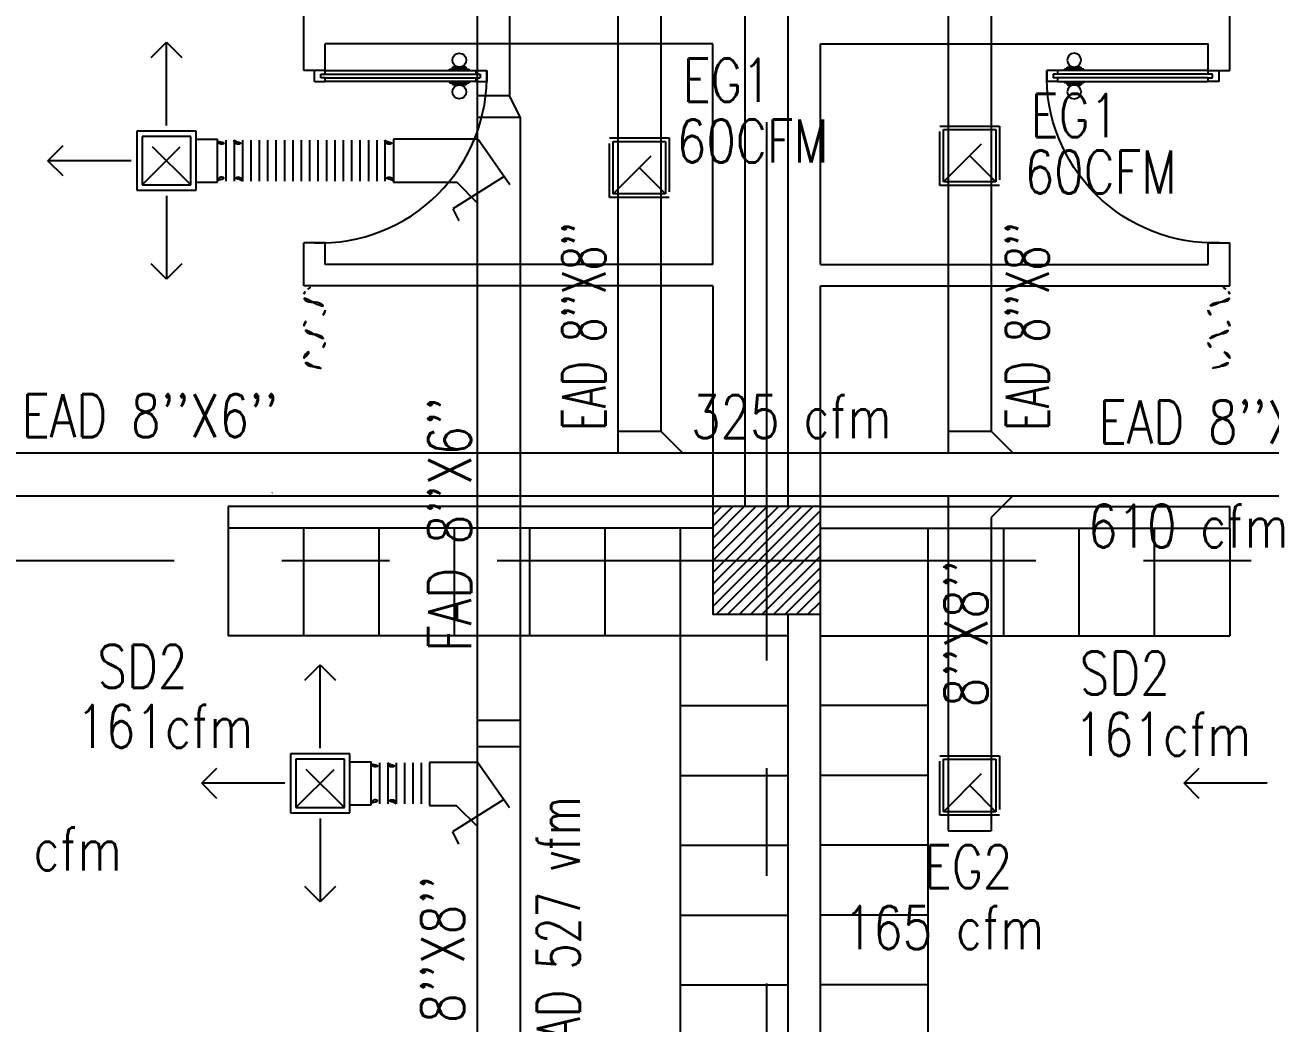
# Model space of a CAD drawing. Extents: x 417866029 to 417866302, y 43498040 to 43498122.
# Drawn here: x 417866051.29 to 417866057.07, y 43498066.14 to 43498070.77 of the extents above; entities that cross this region are included whole.
import ezdxf

# ---------------------------------------------------------------- set-up
doc = ezdxf.new("R2010")
doc.units = 0
doc.header["$MEASUREMENT"] = 0
doc.linetypes.add('CENTERX2', pattern=[4, 2.5, -0.5, 0.5, -0.5])
doc.linetypes.add('HIDDEN', pattern=[0.375, 0.25, -0.125])
doc.layers.get('0').update_dxf_attribs({"linetype": 'CONTINUOUS'})
for name, color, linetype in [('AXES', 11, 'CENTERX2'), ('COL', 7, 'CONTINUOUS'), ('CURT', 9, 'CONTINUOUS'), ('DOOR', 9, 'CONTINUOUS'), ('DUCT', 6, 'CONTINUOUS'), ('EXDUCT', 10, 'CONTINUOUS'), ('HAT', 11, 'CONTINUOUS'), ('Locker', 9, 'CONTINUOUS'), ('M-AC-FLEX', 7, 'CONTINUOUS'), ('M-EGU.', 2, 'CONTINUOUS'), ('M-TEXT', 2, 'CONTINUOUS'), ('WALL', 9, 'CONTINUOUS')]:
    doc.layers.add(name, color=color, linetype=linetype)
doc.styles.add('ROMANS', font='ROMANS.shx', dxfattribs={"width": 0.6})

# ---------------------------------------------------------------- blocks, each defined once
blk = doc.blocks.new('A$C5C5B3FF0')
at = {"layer": 'CURT'}
for centre, major_axis, ratio, start_param, end_param in [((25.00001932731539, 356.2499591873493), (-79.05694150412074, 2.513103003620822e-10), 0.7499999999996767, 3.926990816990139, 4.390638425990737), ((62.87283277314418, 365.7181625487283), (-39.13549087497668, 1.866813954056444e-11), 0.7500000000002878, 1.419382029036834, 3.463343207986223), ((25.00001932735904, 356.249959187262), (79.05694150405377, 2.939142645029636e-10), 0.7499999999989068, 0.3217505543923103, 0.785398163395107), ((49.50293473272905, 299.999959187262), (49.50291540546459, 1.47870764494566e-11), 0.7499999999999273, 1.419382029036515, 3.141592653590179), ((50.0000193272499, 299.999959187262), (49.99999999998546, 1.274842183857765e-11), 0.750000000000218, 3.141592653590228, 4.712388980384499), ((50.00001932723535, 224.9999591872911), (-49.99999999998545, 1.480233443413359e-11), 0.7499999999996361, 3.141592653590187, 4.71238898038462), ((50.00001932722807, 149.9999591872911), (49.99999999997817, 5.123985410231316e-11), 0.7500000000003274, 1.570796326794274, 3.141592653589202), ((50.00001932722807, 224.999959187262), (49.99999999999272, 9.65089959987576e-12), 0.7499999999995272, 4.7123889803844, 6.283185307180105), ((50.00001932722807, 149.9999591872911), (49.99999999997817, 7.563680313578568e-12), 0.7500000000003274, 3.141592653590367, 4.712388980384431), ((50.00001932724263, 74.9999591873202), (49.99999999997817, 5.644680008780287e-11), 0.7499999999997454, -1.505240376786787e-12, 1.570796326794487), ((50.0000193272499, 74.9999591873202), (-49.99999999997089, 1.013939773070633e-11), 0.7499999999998544, 1.570796326795048, 3.141592653590063), ((50.0000193272499, -4.081265069544315e-05), (49.99999999998543, 6.369655643861124e-11), 0.7500000000002184, 1.570796326793941, 3.141592653588095)]:
    blk.add_ellipse(centre, major_axis=major_axis, ratio=ratio, start_param=start_param, end_param=end_param, dxfattribs=at)
blk = doc.blocks.new('A$C012D15BF')
at = {"layer": 'DOOR', "color": 0, "linetype": 'ByBlock'}
for p, q in [((640.2424838279039, 807.6029472204391), (640.2424838279039, 816.6029472204391)), ((705.0424838278923, 816.6029472204391), (640.2424838279039, 816.6029472204391)), ((705.0424838278923, 807.6029472204391), (705.0424838278923, 816.6029472204391)), ((2.660649624885991e-05, 750.4029472203983), (2.660649624885991e-05, 800.4029472203983)), ((50.00002660649625, 800.4029472203983), (2.660649624885991e-05, 800.4029472203983)), ((30.00002660649625, 767.4029472203983), (30.00002660649625, 783.4029472203983)), ((30.00002660649625, 783.4029472203983), (50.00002660649625, 783.4029472203983)), ((50.00002660649625, 767.4029472203983), (30.00002660649625, 767.4029472203983)), ((50.00002660649625, 783.4029472203983), (50.00002660649625, 800.4029472203983)), ((50.00002660649625, 750.4029472203983), (50.00002660649625, 767.4029472203983)), ((627.6424838278981, 800.4029472203983), (627.6424838278981, 807.6029472204391)), ((627.6424838278981, 807.6029472204391), (717.6424838278981, 807.6029472204391)), ((705.0424838278923, 807.6029472204391), (640.2424838279039, 807.6029472204391)), ((717.6424838278981, 800.4029472203983), (717.6424838278981, 807.6029472204391)), ((750.0000266064962, 800.4029472203983), (750.0000266064962, 783.4029472203983)), ((750.0000266064962, 800.4029472203983), (800.0000266064962, 800.4029472203983)), ((750.0000266064962, 783.4029472203983), (770.0000266064962, 783.4029472203983)), ((750.0000266064962, 767.4029472203983), (750.0000266064962, 750.4029472203983)), ((750.0000266064962, 767.4029472203983), (770.0000266064962, 767.4029472203983)), ((770.0000266064962, 783.4029472203983), (770.0000266064962, 767.4029472203983)), ((800.0000266064962, 800.4029472203983), (800.0000266064962, 750.4029472203983)), ((800.0000266064962, 750.4029472203983), (800.0000266064962, 800.4029472203983)), ((2.660649624885991e-05, 750.4029472203983), (50.00002660649625, 750.4029472203983)), ((627.6424838278981, 750.4029472203983), (627.6424838278981, 743.2029472203285)), ((627.6424838278981, 743.2029472203285), (717.6424838278981, 743.2029472203285)), ((640.2424838279039, 743.2029472203285), (640.2424838279039, 734.2029472203285)), ((705.0424838278923, 743.2029472203285), (640.2424838279039, 743.2029472203285)), ((705.0424838278923, 734.2029472203285), (640.2424838279039, 734.2029472203285)), ((705.0424838278923, 743.2029472203285), (705.0424838278923, 734.2029472203285)), ((717.6424838278981, 750.4029472203983), (717.6424838278981, 743.2029472203285)), ((750.0000266064962, 750.4029472203983), (800.0000266065254, 750.4029472209222))]:
    blk.add_line(p, q, dxfattribs=at)
at = {"layer": 'DOOR', "linetype": 'ByBlock'}
for p, q in [((50.00002660649625, 800.4029472203983), (750.0000266064962, 800.4029472203983)), ((50.00002660649625, 783.4029472203983), (750.0000266064962, 783.4029472203983)), ((50.00002660649625, 767.4029472203983), (750.0000266064962, 767.4029472203983)), ((750.0000266064962, 750.4029472203983), (50.00002660649625, 750.4029472203983))]:
    blk.add_line(p, q, dxfattribs=at)
at = {"layer": 'DOOR', "color": 0, "linetype": 'ByBlock'}
for centre in [(672.6424838278981, 848.9338914354157), (672.6424838278981, 701.8720030054392)]:
    blk.add_circle(centre, 32.39999999998526, dxfattribs=at)
at = {"layer": 'DOOR', "linetype": 'HIDDEN', "ltscale": 0.5}
blk.add_arc((25.0000266064817, 775.4029472203983), 775.4031209635407, 268.1523897340065, 1.847610265994573, dxfattribs=at)
blk = doc.blocks.new('*X97')
at = {"color": 0}
for p, q in [((38539.2220864853, 139885.3015000472), (39003.65456024975, 140349.7339738117)), ((38539.22208648529, 139938.3345086362), (38950.62155166076, 140349.7339738117)), ((38539.22208648529, 139991.3675172252), (38897.58854307177, 140349.7339738117)), ((38539.22208648529, 140044.4005258142), (38844.55553448278, 140349.7339738117)), ((38539.22208648529, 140097.4335344032), (38791.52252589379, 140349.7339738117)), ((38539.22208648529, 140150.4665429922), (38738.4895173048, 140349.7339738117)), ((38539.22208648528, 140203.4995515811), (38685.4565087158, 140349.7339738117)), ((38539.22208648528, 140256.5325601701), (38632.42350012682, 140349.7339738117)), ((38539.22208648527, 140309.5655687591), (38579.39049153782, 140349.7339738117)), ((38556.68756883874, 139849.7339738117), (39039.22208648521, 140332.2684914581)), ((38609.72057742774, 139849.7339738117), (39039.22208648521, 140279.2354828691)), ((38662.75358601673, 139849.7339738117), (39039.22208648522, 140226.2024742802)), ((38715.78659460572, 139849.7339738117), (39039.22208648522, 140173.1694656912)), ((38768.81960319471, 139849.7339738117), (39039.22208648523, 140120.1364571022)), ((38821.8526117837, 139849.7339738117), (39039.22208648523, 140067.1034485132)), ((38874.88562037269, 139849.7339738117), (39039.22208648524, 140014.0704399242)), ((38927.91862896168, 139849.7339738117), (39039.22208648524, 139961.0374313352)), ((38980.95163755067, 139849.7339738117), (39039.22208648524, 139908.0044227462)), ((39033.98464613967, 139849.7339738117), (39039.22208648524, 139854.9714141572))]:
    blk.add_line(p, q, dxfattribs=at)

msp = doc.modelspace()

# ---------------------------------------------------------------- linework, layer by layer
at = {"layer": 'AXES'}
for p, q in [((417866054.7336888, 43498039.82212118), (417866054.7336888, 43498118.29959311)), ((417866029.482244, 43498068.28641482), (417866098.5736889, 43498068.28641482))]:
    msp.add_line(p, q, dxfattribs=at)
at = {"layer": 'COL'}
msp.add_lwpolyline([(417866054.4836888, 43498068.53641482), (417866054.4836888, 43498068.03641482), (417866054.9836888, 43498068.03641482), (417866054.9836888, 43498068.53641482)], close=True, dxfattribs=at)
at = {"layer": 'DUCT', "linetype": 'ByBlock'}
for p, q in [((417866053.3892934, 43498072.27751846), (417866053.3892934, 43498065.63617566)), ((417866053.5392933, 43498072.27751846), (417866053.5392933, 43498070.44554882)), ((417866053.3892934, 43498070.44554882), (417866053.5392933, 43498070.44554882)), ((417866053.5892934, 43498070.34520025), (417866053.5392933, 43498070.44554882)), ((417866053.3892934, 43498070.34520025), (417866053.5892934, 43498070.34520025)), ((417866053.5892934, 43498070.34520025), (417866053.5892934, 43498065.73617566)), ((417866053.3892934, 43498067.5443939), (417866053.5892934, 43498067.5443939)), ((417866053.3892934, 43498067.42192733), (417866053.5892934, 43498067.42192733))]:
    msp.add_line(p, q, dxfattribs=at)
at = {"layer": 'DUCT'}
for p, q in [((417866053.3940136, 43498070.2429147), (417866053.0002171, 43498070.24291471)), ((417866053.0002171, 43498070.24291471), (417866053.0002171, 43498070.04283258)), ((417866053.3940136, 43498070.2429147), (417866053.5410025, 43498070.03299285)), ((417866053.0002171, 43498070.0429147), (417866053.2940136, 43498070.0429147)), ((417866053.5152414, 43498070.06978344), (417866053.2759058, 43498069.91960112)), ((417866053.3940136, 43498069.9429147), (417866053.2940136, 43498070.0429147)), ((417866053.2759058, 43498069.9267193), (417866053.2759058, 43498069.9267193)), ((417866053.2759058, 43498069.91960112), (417866053.3046788, 43498069.86315924)), ((417866053.3922183, 43498067.34876572), (417866053.1685942, 43498067.34876571)), ((417866053.1685942, 43498067.34876571), (417866053.1685943, 43498067.14876571)), ((417866053.3922183, 43498067.34876572), (417866053.5392072, 43498067.13884387)), ((417866053.1685943, 43498067.14876571), (417866053.2922183, 43498067.14876572)), ((417866053.5134461, 43498067.17563447), (417866053.2741106, 43498067.02545214)), ((417866053.3922183, 43498067.04876572), (417866053.2922183, 43498067.14876572)), ((417866053.2741106, 43498067.02545214), (417866053.2741106, 43498067.02545214)), ((417866053.2741106, 43498067.02545214), (417866053.3028835, 43498066.96901026))]:
    msp.add_line(p, q, dxfattribs=at)
at = {"layer": 'EXDUCT', "linetype": 'ByBlock'}
for p, q in [((417866054.0421204, 43498071.5467461), (417866054.0421204, 43498068.78641482)), ((417866054.2421204, 43498071.5467461), (417866054.2421204, 43498068.88641482)), ((417866055.5757874, 43498071.52960005), (417866055.5757874, 43498068.78641482)), ((417866055.7757875, 43498071.52960005), (417866055.7757875, 43498068.88641482)), ((417866054.0421204, 43498068.88641482), (417866054.2421204, 43498068.88641482)), ((417866054.3421203, 43498068.78641482), (417866054.2421204, 43498068.88641482)), ((417866055.5757874, 43498068.88641482), (417866055.7757875, 43498068.88641482)), ((417866055.8757874, 43498068.78641482), (417866055.7757875, 43498068.88641482)), ((417866050.8343963, 43498068.78641482), (417866058.0892973, 43498068.78641482)), ((417866050.8343963, 43498068.58641482), (417866058.0887834, 43498068.58641482)), ((417866055.5757874, 43498068.58641482), (417866055.5757874, 43498067.03031922)), ((417866055.8757874, 43498068.58641482), (417866055.7757875, 43498068.48641482)), ((417866055.7757875, 43498068.48641482), (417866055.7757875, 43498067.03031922)), ((417866055.5757874, 43498067.03031922), (417866055.7757875, 43498067.03031922))]:
    msp.add_line(p, q, dxfattribs=at)
at = {"layer": 'Locker', "linetype": 'ByBlock'}
for p, q in [((417866052.2336888, 43498068.43641482), (417866052.2336888, 43498067.93641482)), ((417866052.5836889, 43498067.93641482), (417866052.5836889, 43498068.43641482)), ((417866052.9336888, 43498067.93641482), (417866052.9336888, 43498068.43641482)), ((417866053.2836888, 43498067.93641482), (417866053.2836888, 43498068.43641482)), ((417866053.6336888, 43498067.93641482), (417866053.6336888, 43498068.43641482)), ((417866053.9836888, 43498067.93641482), (417866053.9836888, 43498068.43641482)), ((417866054.3336884, 43498065.16642622), (417866054.3336889, 43498068.43641482)), ((417866055.4836885, 43498065.16642622), (417866055.4836887, 43498068.43641482)), ((417866055.8336886, 43498067.93641482), (417866055.8336886, 43498068.43641482)), ((417866056.1836886, 43498067.93641482), (417866056.1836886, 43498068.43641482)), ((417866056.5336887, 43498067.93641482), (417866056.5336887, 43498068.43641482)), ((417866056.8836886, 43498068.43641482), (417866056.8836886, 43498067.93641482)), ((417866054.8336888, 43498067.93641482), (417866052.2336888, 43498067.93641482)), ((417866054.9836886, 43498067.93641482), (417866056.8836886, 43498067.93641482)), ((417866054.3336888, 43498067.61213073), (417866054.8336888, 43498067.61213073)), ((417866055.4836885, 43498067.61213073), (417866054.9836885, 43498067.61213073)), ((417866054.3336887, 43498067.28784665), (417866054.8336887, 43498067.28784665)), ((417866055.4836885, 43498067.28784665), (417866054.9836885, 43498067.28784665)), ((417866054.3336887, 43498066.96356256), (417866054.8336887, 43498066.96356256)), ((417866055.4836885, 43498066.96356256), (417866054.9836885, 43498066.96356256)), ((417866054.3336887, 43498066.63927848), (417866054.8336887, 43498066.63927848)), ((417866055.4836886, 43498066.63927848), (417866054.9836886, 43498066.63927848)), ((417866054.3336886, 43498066.31499439), (417866054.8336886, 43498066.31499439)), ((417866055.4836886, 43498066.31499439), (417866054.9836886, 43498066.31499439))]:
    msp.add_line(p, q, dxfattribs=at)
at = {"layer": 'M-AC-FLEX', "color": 11}
for p, q in [((417866052.2223366, 43498070.23882648), (417866052.2223366, 43498070.04783258)), ((417866052.2606528, 43498070.23882648), (417866052.2606528, 43498070.04783258)), ((417866052.2606528, 43498070.23882648), (417866052.2606528, 43498070.04783258)), ((417866052.2996528, 43498070.23882648), (417866052.2996528, 43498070.04783258)), ((417866052.2996528, 43498070.23882648), (417866052.2996528, 43498070.04783258)), ((417866052.337969, 43498070.23882648), (417866052.337969, 43498070.04783258)), ((417866052.376969, 43498070.23882648), (417866052.376969, 43498070.04783258)), ((417866052.415969, 43498070.23882648), (417866052.415969, 43498070.04783258)), ((417866052.454969, 43498070.23882648), (417866052.454969, 43498070.04783258)), ((417866052.493969, 43498070.23882648), (417866052.493969, 43498070.04783258)), ((417866052.5329691, 43498070.23882648), (417866052.5329691, 43498070.04783258)), ((417866052.571969, 43498070.23882648), (417866052.571969, 43498070.04783258)), ((417866052.6109691, 43498070.23882648), (417866052.6109691, 43498070.04783258)), ((417866052.6499009, 43498070.23882648), (417866052.6499009, 43498070.04783258)), ((417866052.6889009, 43498070.23882648), (417866052.6889009, 43498070.04783258)), ((417866052.7279009, 43498070.23882648), (417866052.7279009, 43498070.04783258)), ((417866052.766901, 43498070.23882648), (417866052.766901, 43498070.04783258)), ((417866052.8059009, 43498070.23882648), (417866052.8059009, 43498070.04783258)), ((417866052.844901, 43498070.23882648), (417866052.844901, 43498070.04783258)), ((417866052.8839009, 43498070.23882648), (417866052.8839009, 43498070.04783258)), ((417866052.922901, 43498070.23882648), (417866052.922901, 43498070.04783258)), ((417866052.9612172, 43498070.23882648), (417866052.9612172, 43498070.04783258)), ((417866052.9612172, 43498070.23882648), (417866052.9612172, 43498070.04783258)), ((417866052.9359618, 43498067.34691732), (417866052.9359618, 43498067.15592341)), ((417866052.974278, 43498067.34691732), (417866052.974278, 43498067.15592341)), ((417866052.974278, 43498067.34691732), (417866052.974278, 43498067.15592341)), ((417866053.013278, 43498067.34691732), (417866053.013278, 43498067.15592341)), ((417866053.013278, 43498067.34691732), (417866053.013278, 43498067.15592341)), ((417866053.0515942, 43498067.34691732), (417866053.0515942, 43498067.15592341)), ((417866053.0905942, 43498067.34691732), (417866053.0905942, 43498067.15592341)), ((417866053.1295942, 43498067.34691732), (417866053.1295942, 43498067.15592341))]:
    msp.add_line(p, q, dxfattribs=at)
at = {"layer": 'M-AC-FLEX'}
for points in [[(417866052.1841274, 43498070.23332953, 0.8664189632644058), (417866052.2223366, 43498070.23882648, -1.01800509972273), (417866052.2606528, 43498070.23882648)], [(417866052.454969, 43498070.23882648, -0.9999999999999997), (417866052.415969, 43498070.23882648, 0.9999999999999997), (417866052.376969, 43498070.23882648, -0.9999999999999997), (417866052.337969, 43498070.23882648, 1.01800509972273), (417866052.2996528, 43498070.23882648)], [(417866052.415969, 43498070.23882648, 1), (417866052.454969, 43498070.23882648, -0.9999999999999997), (417866052.493969, 43498070.23882648)], [(417866052.5329691, 43498070.23882648, -1), (417866052.493969, 43498070.23882648, 0.9999999999999997), (417866052.454969, 43498070.23882648)], [(417866052.493969, 43498070.23882648, 1), (417866052.5329691, 43498070.23882648, -0.9999999999999997), (417866052.571969, 43498070.23882648)], [(417866052.6109691, 43498070.23882648, -1), (417866052.571969, 43498070.23882648, 0.9999999999999997), (417866052.5329691, 43498070.23882648)], [(417866052.571969, 43498070.23882648, 1), (417866052.6109691, 43498070.23882648, -0.9982532764495247), (417866052.649969, 43498070.23889467, -0.9982532764495247)], [(417866052.6889009, 43498070.23882648, -1), (417866052.6499009, 43498070.23882648, 0.9982532764495247), (417866052.610901, 43498070.23889467, 0.9982532764495247)], [(417866052.6499009, 43498070.23882648, 1), (417866052.6889009, 43498070.23882648, -0.9999999999999997), (417866052.7279009, 43498070.23882648)], [(417866052.766901, 43498070.23882648, -1), (417866052.7279009, 43498070.23882648, 0.9999999999999997), (417866052.6889009, 43498070.23882648)], [(417866052.7279009, 43498070.23882648, 1), (417866052.766901, 43498070.23882648, -0.9999999999999997), (417866052.8059009, 43498070.23882648)], [(417866052.844901, 43498070.23882648, -1), (417866052.8059009, 43498070.23882648, 0.9999999999999997), (417866052.766901, 43498070.23882648)], [(417866052.8059009, 43498070.23882648, 0.9999999999999997), (417866052.844901, 43498070.23882648, -0.9999999999999997), (417866052.8839009, 43498070.23882648, 0.9999999999999997), (417866052.922901, 43498070.23882648, -1.01800509972273), (417866052.9612172, 43498070.23882648)], [(417866052.1841274, 43498070.05332953, -0.8664189632644058), (417866052.2223366, 43498070.04783258, 1.018005099723095), (417866052.2606528, 43498070.04783258)], [(417866052.454969, 43498070.04783258, 0.9999999999999997), (417866052.415969, 43498070.04783258, -0.9999999999999997), (417866052.376969, 43498070.04783258, 1), (417866052.337969, 43498070.04783258, -1.018005099723095), (417866052.2996528, 43498070.04783258)], [(417866052.415969, 43498070.04783258, -1), (417866052.454969, 43498070.04783258, 0.9999999999999997), (417866052.493969, 43498070.04783258)], [(417866052.5329691, 43498070.04783258, 1), (417866052.493969, 43498070.04783258, -0.9999999999999997), (417866052.454969, 43498070.04783258)], [(417866052.493969, 43498070.04783258, -1), (417866052.5329691, 43498070.04783258, 0.9999999999999997), (417866052.571969, 43498070.04783258)], [(417866052.6109691, 43498070.04783258, 1), (417866052.571969, 43498070.04783258, -0.9999999999999997), (417866052.5329691, 43498070.04783258)], [(417866052.571969, 43498070.04783258, -1), (417866052.6109691, 43498070.04783258, 0.9999999999999997), (417866052.649969, 43498070.04783258)], [(417866052.6889009, 43498070.04783258, 1), (417866052.6499009, 43498070.04783258, -0.9999999999999997), (417866052.6109009, 43498070.04783258)], [(417866052.6499009, 43498070.04783258, -1), (417866052.6889009, 43498070.04783258, 0.9999999999999997), (417866052.7279009, 43498070.04783258)], [(417866052.766901, 43498070.04783258, 1), (417866052.7279009, 43498070.04783258, -0.9999999999999997), (417866052.6889009, 43498070.04783258)], [(417866052.7279009, 43498070.04783258, -1), (417866052.766901, 43498070.04783258, 0.9999999999999997), (417866052.8059009, 43498070.04783258)], [(417866052.844901, 43498070.04783258, 1), (417866052.8059009, 43498070.04783258, -0.9999999999999997), (417866052.766901, 43498070.04783258)], [(417866052.8059009, 43498070.04783258, -0.9999999999999997), (417866052.844901, 43498070.04783258, 0.9999999999999997), (417866052.8839009, 43498070.04783258, -1), (417866052.922901, 43498070.04783258, 1.018005099723095), (417866052.9612172, 43498070.04783258)], [(417866052.8977526, 43498067.34142036, 0.8664189632644058), (417866052.9359618, 43498067.34691732, -1.01800509972273), (417866052.974278, 43498067.34691732)], [(417866053.1685942, 43498067.34691732, -0.9999999999999997), (417866053.1295942, 43498067.34691732, 0.9999999999999997), (417866053.0905942, 43498067.34691732, -0.9999999999999997), (417866053.0515942, 43498067.34691732, 1.01800509972273), (417866053.013278, 43498067.34691732)], [(417866053.1295942, 43498067.34691732, 1), (417866053.1685942, 43498067.34691732)], [(417866053.1685942, 43498067.34691732, -0.0008742000190473579), (417866053.1685942, 43498067.3469855, -0.0008742000190473579)], [(417866052.8977526, 43498067.16142037, -0.8664189632644058), (417866052.9359618, 43498067.15592341, 1.018005099723095), (417866052.974278, 43498067.15592341)], [(417866053.1685942, 43498067.15592341, 0.9999999999999997), (417866053.1295942, 43498067.15592341, -0.9999999999999997), (417866053.0905942, 43498067.15592341, 1), (417866053.0515942, 43498067.15592341, -1.018005099723095), (417866053.013278, 43498067.15592341)], [(417866053.1295942, 43498067.15592341, -1), (417866053.1685942, 43498067.15592341, 0.0006181117931377041), (417866053.1685943, 43498067.1558752, 0.0006181117931377041)]]:
    msp.add_lwpolyline(points, format="xyb", dxfattribs=at)
for centre, radius, start, end in [((417866052.2801529, 43498070.23882647), 0.01949999999998908, 180, 331.5686377089257), ((417866052.2801529, 43498070.23882647), 0.01949999999998908, 208.4313622910742, 7.016477563892661e-15), ((417866052.9807171, 43498070.23882647), 0.01949999999998908, 180, 331.5686377089258), ((417866052.9807171, 43498070.23882647), 0.01949999999998908, 208.4313622910743, 7.016477563892661e-15), ((417866052.2801529, 43498070.04783858), 0.0195000009375944, 28.43136931367733, 180.0177687373505), ((417866052.2801529, 43498070.04783858), 0.0195000009375944, 28.43136931367733, 180.0177687373505), ((417866052.2801529, 43498070.04783858), 0.0195000009375944, 359.9822312626496, 151.5686306863227), ((417866052.2801529, 43498070.04783858), 0.0195000009375944, 359.9822312626496, 151.5686306863227), ((417866052.9807171, 43498070.04783858), 0.0195000009375944, 28.4313693136773, 180.0177687373505), ((417866052.9807171, 43498070.04783858), 0.0195000009375944, 28.4313693136773, 180.0177687373505), ((417866052.9807171, 43498070.04783858), 0.0195000009375944, 359.9822312626496, 151.5686306863227), ((417866052.9807171, 43498070.04783858), 0.0195000009375944, 359.9822312626496, 151.5686306863227), ((417866052.993778, 43498067.3469173), 0.01949999999998908, 180, 331.5686377089257), ((417866052.993778, 43498067.3469173), 0.01949999999998908, 208.4313622910742, 7.016477563892661e-15), ((417866052.993778, 43498067.15592942), 0.0195000009375944, 28.43136931367733, 180.0177687373505), ((417866052.993778, 43498067.15592942), 0.0195000009375944, 28.43136931367733, 180.0177687373505), ((417866052.993778, 43498067.15592942), 0.0195000009375944, 359.9822312626496, 151.5686306863227), ((417866052.993778, 43498067.15592942), 0.0195000009375944, 359.9822312626496, 151.5686306863227)]:
    msp.add_arc(centre, radius, start, end, dxfattribs=at)
at = {"layer": 'M-EGU.'}
for p, q in [((417866051.8759168, 43498070.62261885), (417866051.9466274, 43498070.69332953)), ((417866051.9466274, 43498070.30714716), (417866051.9466274, 43498070.69332953)), ((417866051.9466274, 43498070.69332953), (417866052.0173382, 43498070.62261885)), ((417866052.0841274, 43498070.28082953), (417866051.8091274, 43498070.28082953)), ((417866051.8091274, 43498070.28082953), (417866051.8091274, 43498070.00582953)), ((417866052.0841274, 43498070.00582953), (417866052.0841274, 43498070.28082953)), ((417866055.5538675, 43498070.04448297), (417866055.5538675, 43498070.28832297)), ((417866055.5538675, 43498070.28832297), (417866055.7977074, 43498070.28832297)), ((417866055.7977074, 43498070.28832297), (417866055.7977074, 43498070.04448297)), ((417866051.3966274, 43498070.14332953), (417866051.4673381, 43498070.2140402)), ((417866052.0841274, 43498070.24332953), (417866052.1841274, 43498070.24332953)), ((417866052.1841274, 43498070.04332953), (417866052.1841274, 43498070.24332953)), ((417866054.0202004, 43498069.98877227), (417866054.0202004, 43498070.23261227)), ((417866054.0202004, 43498070.23261227), (417866054.2640404, 43498070.23261227)), ((417866054.2640404, 43498070.23261227), (417866054.2640404, 43498069.98877227)), ((417866051.7828098, 43498070.14332953), (417866051.3966274, 43498070.14332953)), ((417866051.4673381, 43498070.07261885), (417866051.3966274, 43498070.14332953)), ((417866052.0841274, 43498070.04332953), (417866052.1841274, 43498070.04332953)), ((417866055.7977074, 43498070.04448297), (417866055.5538675, 43498070.04448297)), ((417866051.8091274, 43498070.00582953), (417866052.0841274, 43498070.00582953)), ((417866051.9466274, 43498069.97951189), (417866051.9466274, 43498069.59332953)), ((417866054.2640404, 43498069.98877227), (417866054.0202004, 43498069.98877227)), ((417866051.9466274, 43498069.59332953), (417866051.8759168, 43498069.66404021)), ((417866052.0173382, 43498069.66404021), (417866051.9466274, 43498069.59332953)), ((417866052.589542, 43498067.73070968), (417866052.6602527, 43498067.80142036)), ((417866052.6602527, 43498067.41523799), (417866052.6602527, 43498067.80142036)), ((417866052.6602527, 43498067.80142036), (417866052.7309633, 43498067.73070968)), ((417866052.7977527, 43498067.38892036), (417866052.5227526, 43498067.38892036)), ((417866052.5227526, 43498067.38892036), (417866052.5227526, 43498067.11392036)), ((417866052.7977527, 43498067.11392036), (417866052.7977527, 43498067.38892036)), ((417866052.1102527, 43498067.25142036), (417866052.1809633, 43498067.32213104)), ((417866052.7977527, 43498067.35142036), (417866052.8977526, 43498067.35142036)), ((417866052.8977526, 43498067.15142036), (417866052.8977526, 43498067.35142036)), ((417866055.5538675, 43498067.11961648), (417866055.5538675, 43498067.36345648)), ((417866055.5538675, 43498067.36345648), (417866055.7977074, 43498067.36345648)), ((417866055.7977074, 43498067.36345648), (417866055.7977074, 43498067.11961648)), ((417866056.6711885, 43498067.25142036), (417866056.7418993, 43498067.32213104)), ((417866052.496435, 43498067.25142036), (417866052.1102527, 43498067.25142036)), ((417866052.1809633, 43498067.18070968), (417866052.1102527, 43498067.25142036)), ((417866057.0573709, 43498067.25142036), (417866056.6711885, 43498067.25142036)), ((417866056.7418993, 43498067.18070968), (417866056.6711885, 43498067.25142036)), ((417866052.7977527, 43498067.15142036), (417866052.8977526, 43498067.15142036)), ((417866052.5227526, 43498067.11392036), (417866052.7977527, 43498067.11392036)), ((417866052.6602527, 43498067.08760273), (417866052.6602527, 43498066.70142036)), ((417866055.7977074, 43498067.11961648), (417866055.5538675, 43498067.11961648)), ((417866052.6602527, 43498066.70142036), (417866052.589542, 43498066.77213104)), ((417866052.7309633, 43498066.77213104), (417866052.6602527, 43498066.70142036))]:
    msp.add_line(p, q, dxfattribs=at)
at = {"layer": 'M-EGU.', "linetype": 'HIDDEN'}
for p, q in [((417866055.5378674, 43498070.02848297), (417866055.5378674, 43498070.30432297)), ((417866055.5378674, 43498070.30432297), (417866055.8137075, 43498070.30432297)), ((417866055.5538675, 43498070.04448297), (417866055.7977074, 43498070.28832297)), ((417866055.8137075, 43498070.30432297), (417866055.8137075, 43498070.02848297)), ((417866051.8341274, 43498070.25582953), (417866051.8341274, 43498070.03082953)), ((417866051.8341274, 43498070.03082953), (417866052.0591274, 43498070.25582953)), ((417866052.0591274, 43498070.03082953), (417866051.8341274, 43498070.25582953)), ((417866052.0591274, 43498070.25582953), (417866051.8341274, 43498070.25582953)), ((417866052.0591274, 43498070.03082953), (417866052.0591274, 43498070.25582953)), ((417866054.0042004, 43498069.97277227), (417866054.0042004, 43498070.24861227)), ((417866054.0042004, 43498070.24861227), (417866054.2800404, 43498070.24861227)), ((417866054.0202004, 43498069.98877227), (417866054.2640404, 43498070.23261227)), ((417866054.2800404, 43498070.24861227), (417866054.2800404, 43498069.97277227)), ((417866051.8341274, 43498070.03082953), (417866052.0591274, 43498070.03082953)), ((417866055.8137075, 43498070.02848297), (417866055.5378674, 43498070.02848297)), ((417866054.2800404, 43498069.97277227), (417866054.0042004, 43498069.97277227)), ((417866055.5378674, 43498067.10361648), (417866055.5378674, 43498067.37945648)), ((417866055.5378674, 43498067.37945648), (417866055.8137075, 43498067.37945648)), ((417866055.8137075, 43498067.37945648), (417866055.8137075, 43498067.10361648)), ((417866052.5477527, 43498067.36392036), (417866052.5477527, 43498067.13892036)), ((417866052.5477527, 43498067.13892036), (417866052.7727526, 43498067.36392036)), ((417866052.7727526, 43498067.13892036), (417866052.5477527, 43498067.36392036)), ((417866052.7727526, 43498067.36392036), (417866052.5477527, 43498067.36392036)), ((417866052.7727526, 43498067.13892036), (417866052.7727526, 43498067.36392036)), ((417866055.5538675, 43498067.11961648), (417866055.7977074, 43498067.36345648)), ((417866052.5477527, 43498067.13892036), (417866052.7727526, 43498067.13892036)), ((417866055.8137075, 43498067.10361648), (417866055.5378674, 43498067.10361648))]:
    msp.add_line(p, q, dxfattribs=at)
at = {"layer": 'M-EGU.', "linetype": 'ByBlock'}
for p, q in [((417866055.6757874, 43498070.16640297), (417866055.7977074, 43498070.04448297)), ((417866054.1421204, 43498070.11069227), (417866054.2640404, 43498069.98877227)), ((417866055.6757874, 43498067.24153648), (417866055.7977074, 43498067.11961648))]:
    msp.add_line(p, q, dxfattribs=at)
at = {"layer": 'WALL', "linetype": 'ByBlock'}
for p, q in [((417866054.6336888, 43498068.53641482), (417866054.6336888, 43498071.81141482)), ((417866054.8336887, 43498068.53641482), (417866054.8336889, 43498071.81141482)), ((417866052.5836887, 43498070.56141482), (417866052.5836887, 43498070.89891482)), ((417866056.8836887, 43498070.56141482), (417866056.883689, 43498070.89891482)), ((417866054.4836888, 43498070.68641482), (417866052.6836887, 43498070.68641482)), ((417866052.6836887, 43498070.56141482), (417866052.6836887, 43498070.68641482)), ((417866054.4836888, 43498069.66141482), (417866054.4836888, 43498070.68641482)), ((417866054.4836888, 43498069.66141482), (417866054.4836888, 43498070.68641482)), ((417866054.8336889, 43498069.66141482), (417866054.8336889, 43498070.68641482)), ((417866054.9836887, 43498069.66141482), (417866054.9836888, 43498070.68641482)), ((417866054.9836887, 43498069.66141482), (417866054.9836888, 43498070.68641482)), ((417866054.9836888, 43498070.68641482), (417866056.7836888, 43498070.68641482)), ((417866054.9836888, 43498070.68641482), (417866056.7836888, 43498070.68641482)), ((417866056.7836888, 43498070.56141482), (417866056.7836888, 43498070.68641482)), ((417866052.6836887, 43498070.56141482), (417866052.5836887, 43498070.56141482)), ((417866056.7836888, 43498070.56141482), (417866056.8836887, 43498070.56141482)), ((417866052.5836888, 43498069.56141482), (417866052.5836887, 43498069.76141482)), ((417866052.6836887, 43498069.76141482), (417866052.5836887, 43498069.76141482)), ((417866052.6836888, 43498069.66141482), (417866052.6836887, 43498069.76141482)), ((417866056.7836887, 43498069.66141482), (417866056.783689, 43498069.76141482)), ((417866056.783689, 43498069.76141482), (417866056.8836889, 43498069.76141482)), ((417866056.8836887, 43498069.56141482), (417866056.8836889, 43498069.76141482)), ((417866054.4836888, 43498069.66141482), (417866052.6836888, 43498069.66141482)), ((417866054.9836887, 43498069.66141482), (417866056.7836887, 43498069.66141482)), ((417866054.9836887, 43498069.66141482), (417866056.7836887, 43498069.66141482)), ((417866054.4836888, 43498069.56141482), (417866052.5836888, 43498069.56141482)), ((417866054.4836888, 43498069.56141482), (417866054.4836887, 43498068.53641482)), ((417866054.8336889, 43498068.53641482), (417866054.8336889, 43498069.56141482)), ((417866054.9836885, 43498065.16642622), (417866054.9836887, 43498069.56141482)), ((417866054.9836887, 43498069.56141482), (417866056.8836887, 43498069.56141482)), ((417866054.9836887, 43498069.56141482), (417866056.8836887, 43498069.56141482)), ((417866054.9836887, 43498068.53641482), (417866054.9836887, 43498069.56141482)), ((417866054.4836887, 43498068.53641482), (417866052.2336888, 43498068.53641482)), ((417866052.2336888, 43498068.53641482), (417866052.2336888, 43498068.43641482)), ((417866054.9836887, 43498068.53641482), (417866056.8836886, 43498068.53641482)), ((417866054.9836888, 43498068.53641482), (417866056.8836886, 43498068.53641482)), ((417866056.8836886, 43498068.43641482), (417866056.8836886, 43498068.53641482)), ((417866056.8836886, 43498068.43641482), (417866056.8836886, 43498068.53641482)), ((417866054.4836888, 43498068.43641482), (417866052.2336888, 43498068.43641482)), ((417866054.9836888, 43498068.43641482), (417866056.8836886, 43498068.43641482)), ((417866054.9836888, 43498068.43641482), (417866056.8836886, 43498068.43641482)), ((417866054.8336884, 43498065.16642622), (417866054.8336889, 43498068.03641482)), ((417866054.9836885, 43498065.16642622), (417866054.9836887, 43498068.03641482))]:
    msp.add_line(p, q, dxfattribs=at)
at = {"layer": 'WALL', "color": 250, "linetype": 'ByBlock', "ltscale": 0.3}
msp.add_line((417866052.4366888, 43498068.60042619), (417866052.4386888, 43498068.60242619), dxfattribs=at)
at = {"layer": 'WALL'}
msp.add_line((417866054.4836888, 43498068.43641482), (417866052.5836889, 43498068.43641482), dxfattribs=at)
at = {"layer": 'WALL', "linetype": 'ByBlock', "ltscale": 0.3}
msp.add_lwpolyline([(417866054.4836888, 43498068.03641482), (417866054.9836888, 43498068.03641482), (417866054.9836888, 43498068.53641482), (417866054.4836888, 43498068.53641482)], close=True, dxfattribs=at)

# ---------------------------------------------------------------- block references
at = {"layer": 'CURT', "linetype": 'ByBlock', "yscale": 0.001000002026557922, "zscale": 0.001}
for p, xscale in [((417866052.6836888, 43498069.14891484), -0.0009999871253967285), ((417866056.7836887, 43498069.14891486), 0.0009999871253967285)]:
    msp.add_blockref('A$C5C5B3FF0', p, dxfattribs=dict(at, xscale=xscale))
at = {"layer": 'DOOR', "color": 0, "linetype": 'ByBlock', "yscale": 0.001000002026557922, "zscale": 0.001}
for p, xscale in [((417866052.6336887, 43498069.76101188), 0.0009999871253967285), ((417866056.833689, 43498069.76101188), -0.0009999871253967285)]:
    msp.add_blockref('A$C012D15BF', p, dxfattribs=dict(at, xscale=xscale))
at = {"layer": 'HAT', "xscale": 0.0009999871253967285, "yscale": 0.001000002026557922, "zscale": 0.001}
msp.add_blockref('*X97', (417866015.9444668, 43497928.18668085), dxfattribs=at)

# ---------------------------------------------------------------- texts
at = {"layer": 'M-TEXT', "style": 'ROMANS', "width": 0.8}
for s, p in [('EG1', (417866054.3433818, 43498070.41714287)), ('EG1', (417866055.9583857, 43498070.25321478)), ('60CFM', (417866054.3157747, 43498070.13462955)), ('60CFM', (417866055.9307787, 43498069.99131964)), ("EAD 8''X6''", (417866051.2742227, 43498068.8591197)), ('325 cfm', (417866054.381928, 43498068.85494187)), ("EAD 8''X8''", (417866056.274573, 43498068.82966144)), ('610 cfm', (417866056.2247785, 43498068.34609315)), ('SD2', (417866051.6260008, 43498067.69449127)), ('SD2', (417866056.1869366, 43498067.66372763)), ('161cfm', (417866051.5277541, 43498067.41561504)), ('161cfm', (417866056.1612448, 43498067.3791167)), ('165 cfm', (417866050.8077025, 43498066.84670688)), ('EG2', (417866055.4628476, 43498066.7641345)), ('165 cfm', (417866055.0903623, 43498066.48137087))]:
    msp.add_text(s, height=0.2, dxfattribs=at).set_placement(p)
at = {"layer": 'M-TEXT', "style": 'ROMANS'}
for s, width, p in [("EAD 8''X8''", 0.65, (417866053.9844539, 43498068.88876866)), ("EAD 8''X8''", 0.65, (417866056.0432243, 43498068.88876866)), ("FAD 8''X6''", 0.8, (417866053.361219, 43498067.86181778)), ("8''X8''", 0.8, (417866055.7582117, 43498067.60544001)), ('FAD 527 vfm', 0.7, (417866053.866051, 43498065.9494527)), ("8''X8''", 0.8, (417866053.3285758, 43498066.13860144))]:
    msp.add_text(s, height=0.2, rotation=90, dxfattribs=dict(at, width=width)).set_placement(p)

doc.saveas('drawing.dxf')
